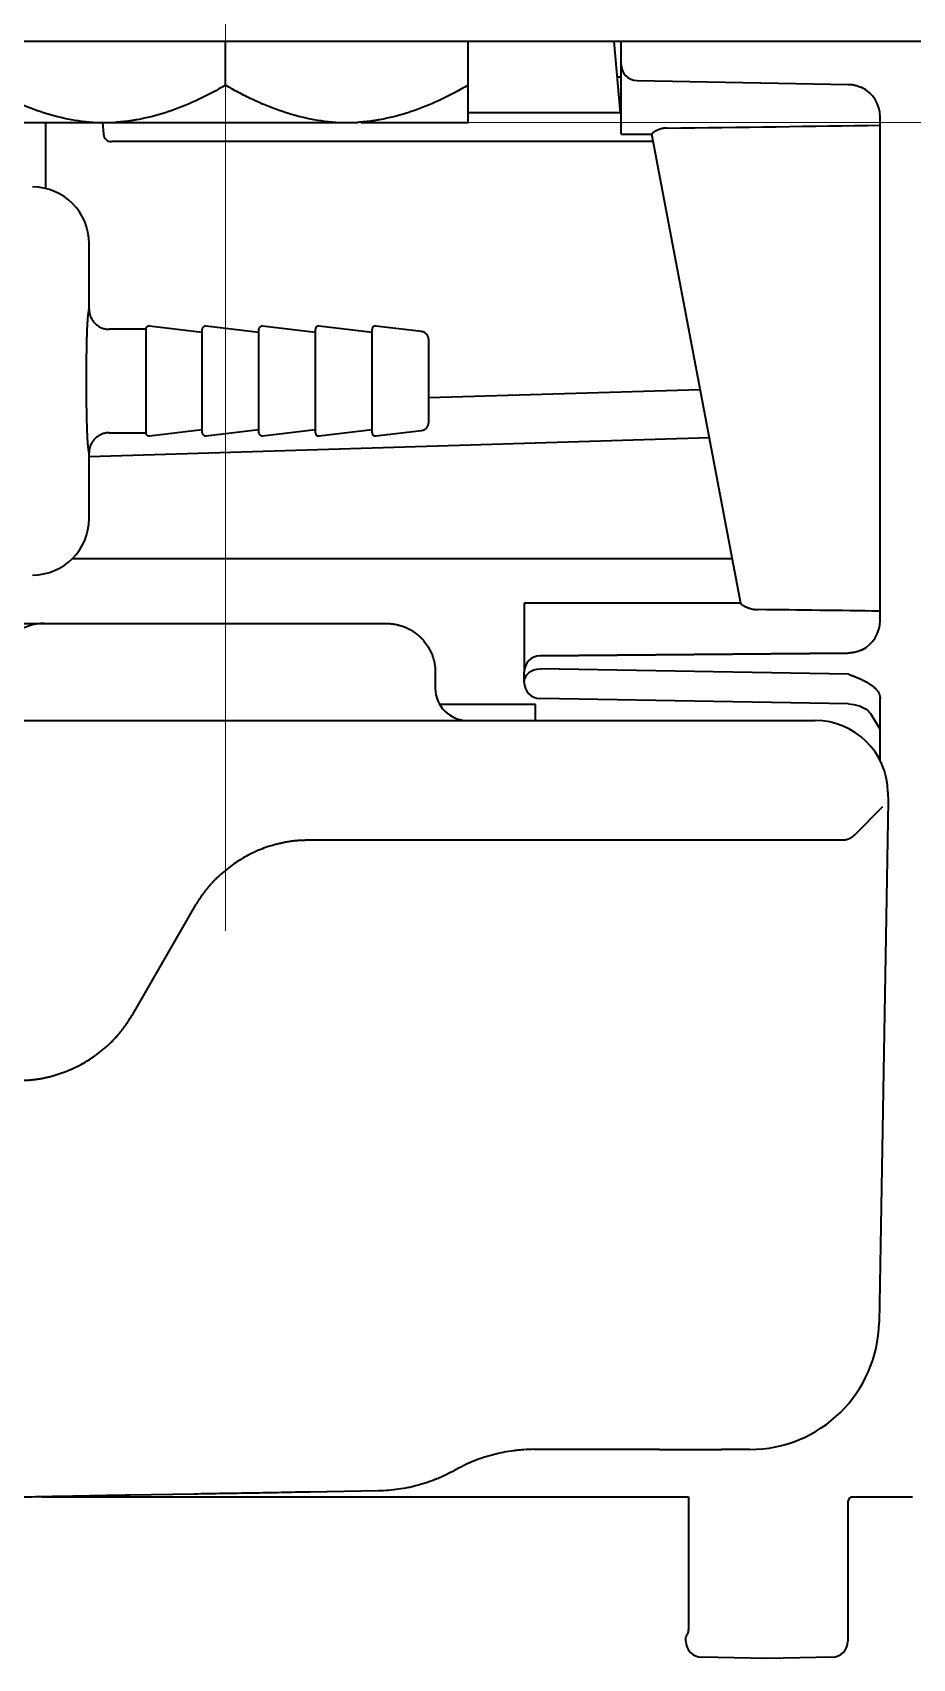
# Model space of a CAD drawing. Extents: x 5987 to 10491, y -672 to 3388.
# Drawn here: x 6734.3 to 6788.7, y 1270.8 to 1371.4 of the extents above; entities that cross this region are included whole.
import ezdxf

# ---------------------------------------------------------------- set-up
doc = ezdxf.new("R2010")
doc.units = 0
doc.header["$LTSCALE"] = 5
doc.layers.get('0').update_dxf_attribs({"linetype": 'CONTINUOUS', "lineweight": 0})
doc.layers.add('1', color=7, linetype='CONTINUOUS', true_color=0xffffff)

msp = doc.modelspace()

# ---------------------------------------------------------------- linework, layer by layer
at = {"color": 3}
for p, q in [((6746.2, 1415.82), (6746.2, 1315.82)), ((6696.2, 1365.82), (6796.2, 1365.82))]:
    msp.add_line(p, q, dxfattribs=at)
at = {"layer": '1', "color": 7, "linetype": 'Continuous', "lineweight": 35}
for p, q in [((6856.57, 1370.83), (6000.57, 1370.83)), ((6746.2, 1368.12), (6746.2, 1370.83)), ((6746.7, 1370.83), (6746.7, 1370.8)), ((6761.2, 1368.12), (6761.2, 1370.83)), ((6770.62, 1366.41), (6770.23, 1370.83)), ((6770.67, 1370.58), (6770.67, 1370.83)), ((6770.67, 1369.4), (6770.67, 1370.58)), ((6770.42, 1368.63), (6770.67, 1368.63)), ((6770.67, 1365.08), (6770.67, 1369.36)), ((6771.66, 1368.4), (6784.71, 1368.17)), ((6735.07, 1365.82), (6735.07, 1361.73)), ((6738.02, 1365.82), (6739.38, 1365.82)), ((6738.6, 1365.82), (6738.66, 1365.08)), ((6753.02, 1365.82), (6754.38, 1365.82)), ((6770.62, 1366.41), (6761.2, 1366.41)), ((6786.67, 1335), (6786.67, 1366.17)), ((6746.57, 1364.63), (6739.16, 1364.63)), ((6772.66, 1364.63), (6746.57, 1364.63)), ((6770.67, 1365.08), (6772.57, 1365.08)), ((6778.06, 1336.06), (6772.57, 1365.09)), ((6737.77, 1354.28), (6737.77, 1358.33)), ((6741.27, 1353.03), (6739.02, 1353.03)), ((6741.27, 1353.03), (6741.27, 1346.63)), ((6744.77, 1352.83), (6741.5, 1353.22)), ((6744.77, 1346.63), (6744.77, 1353.03)), ((6748.27, 1352.83), (6745, 1353.22)), ((6748.27, 1346.63), (6748.27, 1353.03)), ((6751.77, 1352.83), (6748.5, 1353.22)), ((6751.77, 1346.63), (6751.77, 1353.03)), ((6755.27, 1352.83), (6752, 1353.22)), ((6755.27, 1346.63), (6755.27, 1353.03)), ((6758.33, 1352.88), (6755.5, 1353.22)), ((6758.77, 1349.83), (6758.77, 1352.38)), ((6758.77, 1347.27), (6758.77, 1349.83)), ((6758.77, 1348.8), (6775.55, 1349.31)), ((6739.02, 1346.63), (6741.27, 1346.63)), ((6741.5, 1346.43), (6744.77, 1346.83)), ((6745, 1346.43), (6748.27, 1346.83)), ((6748.5, 1346.43), (6751.77, 1346.83)), ((6752, 1346.43), (6755.27, 1346.83)), ((6755.5, 1346.43), (6758.33, 1346.77)), ((6737.77, 1345.15), (6776.12, 1346.33)), ((6737.77, 1341.32), (6737.77, 1345.38)), ((6777.54, 1338.83), (6736.72, 1338.83)), ((6764.67, 1336.08), (6764.67, 1331.83)), ((6778.06, 1336.08), (6764.67, 1336.08)), ((6732.97, 1334.83), (6735.01, 1334.83)), ((6735.01, 1334.83), (6749.86, 1334.83)), ((6749.86, 1334.83), (6756.18, 1334.83)), ((6765.66, 1332.83), (6784.68, 1333)), ((6765.66, 1332.83), (6784.68, 1333)), ((6784.69, 1333), (6765.66, 1332.83)), ((6759.17, 1331.83), (6759.17, 1330.83)), ((6764.67, 1331.19), (6764.67, 1331.83)), ((6784.71, 1331.7), (6765.66, 1332.03)), ((6765.36, 1329.83), (6759.44, 1329.83)), ((6765.36, 1328.86), (6765.36, 1329.83)), ((6784.71, 1329.86), (6765.66, 1330.19)), ((6784.71, 1329.86), (6765.66, 1330.19)), ((6786.67, 1326.37), (6786.67, 1330.19)), ((6740.54, 1328.83), (6744.5, 1328.83)), ((6751.29, 1328.83), (6771.46, 1328.83)), ((6771.46, 1328.83), (6776.77, 1328.83)), ((6776.77, 1328.83), (6780.02, 1328.83)), ((6780.02, 1328.83), (6780.72, 1328.83)), ((6780.72, 1328.83), (6780.73, 1328.83)), ((6780.73, 1328.83), (6782.47, 1328.83)), ((6782.47, 1328.83), (6782.66, 1328.83)), ((6786.08, 1329.26), (6786.67, 1328.28)), ((6787.16, 1324.4), (6787.17, 1323.83)), ((6786.83, 1323.49), (6785.11, 1321.77)), ((6787.17, 1323.83), (6786.61, 1291.61)), ((6771.5, 1321.43), (6751.29, 1321.43)), ((6781.16, 1321.43), (6771.5, 1321.43)), ((6784.42, 1321.43), (6781.16, 1321.43)), ((6744.36, 1317.43), (6740.41, 1310.58)), ((6764.03, 1283.68), (6764.09, 1283.68)), ((6771.1, 1283.75), (6765.29, 1283.75)), ((6773.03, 1283.75), (6771.1, 1283.75)), ((6773.03, 1283.75), (6776.19, 1283.75)), ((6776.19, 1283.75), (6776.19, 1283.75)), ((6776.19, 1283.75), (6776.87, 1283.75)), ((6778.55, 1283.75), (6776.87, 1283.75)), ((6778.61, 1283.75), (6778.55, 1283.75)), ((6755.66, 1281.19), (6751.43, 1281.12)), ((6734.88, 1280.83), (6764.67, 1280.83)), ((6744.26, 1280.99), (6740.31, 1280.92)), ((6764.67, 1280.83), (6764.67, 1280.82)), ((6767.15, 1280.83), (6774.82, 1280.83)), ((6774.82, 1280.83), (6774.82, 1272.67)), ((6784.67, 1280.42), (6784.67, 1271.9)), ((6784.88, 1280.83), (6788.67, 1280.83)), ((6774.67, 1271.9), (6774.67, 1272.16)), ((6776.64, 1270.88), (6775.66, 1270.9)), ((6779.67, 1270.83), (6776.64, 1270.88)), ((6782.71, 1270.88), (6779.67, 1270.83)), ((6783.69, 1270.9), (6782.71, 1270.88))]:
    msp.add_line(p, q, dxfattribs=at)
for centre, radius, start, end in [((6771.67, 1369.4), 1, 180, 269), ((6784.67, 1366.17), 2, 0, 63.9381), ((6739.16, 1365.13), 0.5, 185, 270), ((6741.47, 1353.03), 0.2, 83.0635, 180), ((6744.97, 1353.03), 0.2, 83.0635, 180), ((6748.47, 1353.03), 0.2, 83.0635, 180), ((6751.97, 1353.03), 0.2, 83.0635, 180), ((6755.47, 1353.03), 0.2, 83.0635, 180), ((6758.27, 1352.38), 0.5, 0, 83.0635), ((6741.47, 1346.63), 0.2, 180, 276.9365), ((6744.97, 1346.63), 0.2, 180, 276.9365), ((6748.47, 1346.63), 0.2, 180, 276.9365), ((6751.97, 1346.63), 0.2, 180, 276.9365), ((6755.47, 1346.63), 0.2, 180, 276.9365), ((6758.27, 1347.27), 0.5, 276.9365, 0), ((6735.01, 1331.73), 3.1, 90, 126.8238), ((6784.67, 1335), 2, 296.5592, 0), ((6765.67, 1331.83), 1, 90.5, 180), ((6765.67, 1331.83), 1, 90.5, 180), ((6765.67, 1331.83), 1, 90.5, 180), ((6761.17, 1330.83), 2, 180, 270), ((6765.67, 1331.19), 1, 180, 269), ((6782.66, 1324.33), 4.5, 1, 90), ((6778.61, 1291.75), 8, 270, 359), ((6785.17, 1280.42), 0.5, 126.0848, 180), ((6774.93, 1272.16), 0.253, 138.182, 180), ((6775.67, 1271.9), 1, 180, 269), ((6783.67, 1271.9), 1, 271, 0)]:
    msp.add_arc(centre, radius, start, end, dxfattribs=at)
for centre, major_axis, ratio, start_param, end_param in [((6746.2, 1365.82), (15.02, 0), 0.000008, 3.193854, 4.136528), ((6746.2, 1365.82), (15.02, 0), 0.000008, 4.241052, 5.183726), ((6746.2, 1365.82), (15.02, 0), 0.000008, 5.305406, 6.283185), ((6699.26, 1367.33), (-131.19, 0.01), 0.017151, 2.172269, 2.300015), ((6734.27, 1358.32), (2.48, 2.48), 0.998783, 5.498396, 7.067974), ((6734.27, 1341.33), (2.48, -2.48), 0.998783, 5.498396, 7.067974), ((6705.6, 1333.83), (-131.19, 0.01), 0.017151, 4.046225, 4.117408), ((6779.44, 1333.96), (0.009, -1), 0.017176, 0, 0.186349)]:
    msp.add_ellipse(centre, major_axis=major_axis, ratio=ratio, start_param=start_param, end_param=end_param, dxfattribs=at)
at = {"layer": '1', "color": 7, "linetype": 'Continuous', "lineweight": 35, "extrusion": (0, 0, -1)}
msp.add_ellipse((6765.67, 1331.19), major_axis=(1, 0), ratio=0.838444, start_param=3.141593, end_param=4.694936, dxfattribs=at)
at = {"layer": '1', "color": 7, "linetype": 'Continuous', "lineweight": 35}
for points, degree, knots in [([(6770.67, 1369.36), (6770.67, 1369.37), (6770.67, 1369.38), (6770.67, 1369.39), (6770.67, 1369.4), (6770.67, 1369.4)], 3, [0, 0, 0, 0, 0.351106, 0.702212, 1, 1, 1, 1]), ([(6770.67, 1369.36), (6770.67, 1369.34), (6770.67, 1369.31), (6770.68, 1369.24), (6770.69, 1369.21), (6770.7, 1369.16), (6770.7, 1369.14), (6770.72, 1369.1), (6770.72, 1369.08), (6770.74, 1369.02), (6770.76, 1368.98), (6770.78, 1368.94)], 3, [0, 0, 0, 0, 0.25, 0.25, 0.5, 0.5, 0.625, 0.625, 0.75, 0.75, 1, 1, 1, 1]), ([(6738.02, 1365.82), (6737.42, 1365.86), (6736.83, 1365.94), (6735.66, 1366.19), (6735.09, 1366.36), (6734.24, 1366.66), (6733.95, 1366.77), (6733.53, 1366.94), (6733.39, 1367), (6733.18, 1367.1), (6733.11, 1367.13), (6732.97, 1367.19), (6732.63, 1367.35), (6732.01, 1367.67), (6731.47, 1367.96), (6731.2, 1368.12)], 3, [0, 0, 0, 0, 0.25, 0.25, 0.5, 0.5, 0.625, 0.625, 0.6875, 0.6875, 0.71875, 0.71875, 0.75, 0.875, 1, 1, 1, 1]), ([(6746.2, 1368.12), (6745.67, 1367.81), (6744.58, 1367.23), (6743.47, 1366.76), (6742.34, 1366.36), (6741.76, 1366.19), (6741.02, 1366.04), (6740.88, 1366.01), (6740.65, 1365.97), (6740.58, 1365.95), (6740.43, 1365.93), (6740.06, 1365.88), (6739.68, 1365.84), (6739.38, 1365.82)], 3, [0, 0, 0, 0, 0.25, 0.5, 0.5, 0.75, 0.75, 0.8125, 0.8125, 0.84375, 0.84375, 0.875, 1, 1, 1, 1]), ([(6753.02, 1365.82), (6752.42, 1365.86), (6751.83, 1365.94), (6750.66, 1366.19), (6750.09, 1366.36), (6749.24, 1366.66), (6748.95, 1366.77), (6748.53, 1366.94), (6748.39, 1367), (6748.18, 1367.1), (6748.11, 1367.13), (6747.97, 1367.19), (6747.63, 1367.35), (6747.01, 1367.67), (6746.47, 1367.96), (6746.2, 1368.12)], 3, [0, 0, 0, 0, 0.25, 0.25, 0.5, 0.5, 0.625, 0.625, 0.6875, 0.6875, 0.71875, 0.71875, 0.75, 0.875, 1, 1, 1, 1]), ([(6761.2, 1368.12), (6760.67, 1367.81), (6759.58, 1367.23), (6758.47, 1366.76), (6757.34, 1366.36), (6756.76, 1366.19), (6756.02, 1366.04), (6755.88, 1366.01), (6755.65, 1365.97), (6755.58, 1365.95), (6755.43, 1365.93), (6755.06, 1365.88), (6754.68, 1365.84), (6754.38, 1365.82)], 3, [0, 0, 0, 0, 0.25, 0.5, 0.5, 0.75, 0.75, 0.8125, 0.8125, 0.84375, 0.84375, 0.875, 1, 1, 1, 1]), ([(6761.2, 1365.82), (6761.2, 1365.86), (6761.2, 1365.94), (6761.2, 1366.19), (6761.2, 1366.36), (6761.2, 1366.66), (6761.2, 1366.77), (6761.2, 1366.94), (6761.2, 1367), (6761.2, 1367.1), (6761.2, 1367.13), (6761.2, 1367.19), (6761.2, 1367.35), (6761.2, 1367.67), (6761.2, 1367.96), (6761.2, 1368.12)], 3, [0, 0, 0, 0, 0.25, 0.25, 0.5, 0.5, 0.625, 0.625, 0.6875, 0.6875, 0.71875, 0.71875, 0.75, 0.875, 1, 1, 1, 1]), ([(6784.71, 1368.17), (6784.79, 1368.17), (6784.87, 1368.16), (6784.98, 1368.15), (6785.02, 1368.14), (6785.08, 1368.13), (6785.09, 1368.13), (6785.13, 1368.12), (6785.15, 1368.11), (6785.24, 1368.09), (6785.3, 1368.07), (6785.43, 1368.02), (6785.49, 1368), (6785.55, 1367.97)], 3, [0, 0, 0, 0, 0.25, 0.25, 0.375, 0.375, 0.4375, 0.4375, 0.5, 0.5, 0.75, 0.75, 1, 1, 1, 1]), ([(6773.5, 1365.47), (6773.43, 1365.47), (6773.37, 1365.46), (6773.27, 1365.45), (6773.24, 1365.44), (6773.18, 1365.43), (6773.12, 1365.41), (6773.06, 1365.4), (6773.02, 1365.38), (6773.01, 1365.38), (6772.98, 1365.37), (6772.97, 1365.36), (6772.91, 1365.34), (6772.86, 1365.32), (6772.8, 1365.28), (6772.78, 1365.27), (6772.74, 1365.25), (6772.72, 1365.24), (6772.68, 1365.21), (6772.65, 1365.19), (6772.62, 1365.16), (6772.61, 1365.15), (6772.59, 1365.14), (6772.59, 1365.13), (6772.57, 1365.11), (6772.57, 1365.1), (6772.57, 1365.09)], 3, [0, 0, 0, 0, 0.125, 0.125, 0.1875, 0.1875, 0.25, 0.3125, 0.3125, 0.34375, 0.34375, 0.375, 0.375, 0.5, 0.5, 0.5625, 0.5625, 0.625, 0.625, 0.75, 0.75, 0.8125, 0.8125, 0.875, 0.875, 1, 1, 1, 1]), ([(6737.71, 1345.85), (6737.7, 1345.89), (6737.7, 1345.93), (6737.69, 1346.02), (6737.69, 1346.06), (6737.68, 1346.21), (6737.67, 1346.33), (6737.67, 1346.48), (6737.67, 1346.49), (6737.67, 1346.53), (6737.67, 1346.54), (6737.66, 1346.59), (6737.66, 1346.63), (6737.66, 1346.74), (6737.66, 1346.81), (6737.65, 1347.04), (6737.64, 1347.21), (6737.64, 1347.43), (6737.64, 1347.47), (6737.63, 1347.56), (6737.63, 1347.61), (6737.63, 1347.75), (6737.63, 1347.85), (6737.62, 1348.14), (6737.62, 1348.34), (6737.62, 1348.65), (6737.62, 1348.75), (6737.62, 1348.91), (6737.62, 1348.96), (6737.61, 1349.07), (6737.61, 1349.12), (6737.61, 1349.29), (6737.61, 1349.39), (6737.61, 1349.56), (6737.61, 1349.61), (6737.61, 1349.72), (6737.61, 1349.77), (6737.61, 1350.05), (6737.61, 1350.26), (6737.62, 1350.69), (6737.62, 1350.9), (6737.62, 1351.16), (6737.62, 1351.21), (6737.62, 1351.32), (6737.62, 1351.37), (6737.62, 1351.52), (6737.63, 1351.62), (6737.63, 1351.9), (6737.63, 1352.09), (6737.64, 1352.31), (6737.64, 1352.35), (6737.64, 1352.42), (6737.64, 1352.44), (6737.64, 1352.48), (6737.64, 1352.5), (6737.65, 1352.61), (6737.65, 1352.69), (6737.66, 1352.92), (6737.66, 1353.06), (6737.67, 1353.26), (6737.67, 1353.32), (6737.68, 1353.39), (6737.68, 1353.41), (6737.68, 1353.43), (6737.68, 1353.48), (6737.69, 1353.51), (6737.69, 1353.64), (6737.7, 1353.73), (6737.71, 1353.8)], 3, [0, 0, 0, 0, 0.03125, 0.03125, 0.0625, 0.0625, 0.125, 0.125, 0.132812, 0.132812, 0.140625, 0.140625, 0.15625, 0.15625, 0.1875, 0.1875, 0.25, 0.25, 0.265625, 0.265625, 0.28125, 0.28125, 0.3125, 0.3125, 0.375, 0.375, 0.40625, 0.40625, 0.421875, 0.421875, 0.4375, 0.4375, 0.46875, 0.46875, 0.484375, 0.484375, 0.5, 0.5, 0.5625, 0.5625, 0.625, 0.625, 0.640625, 0.640625, 0.65625, 0.65625, 0.6875, 0.6875, 0.75, 0.75, 0.765625, 0.765625, 0.773437, 0.773437, 0.78125, 0.78125, 0.8125, 0.8125, 0.875, 0.875, 0.90625, 0.90625, 0.914062, 0.914062, 0.921875, 0.9375, 0.9375, 1, 1, 1, 1]), ([(6737.71, 1353.8), (6737.71, 1353.82), (6737.71, 1353.85), (6737.72, 1353.9), (6737.72, 1353.92), (6737.72, 1353.96), (6737.73, 1353.98), (6737.73, 1354.03), (6737.74, 1354.08), (6737.75, 1354.14), (6737.75, 1354.16), (6737.75, 1354.2), (6737.75, 1354.22), (6737.75, 1354.24)], 3, [0, 0, 0, 0, 0.25, 0.25, 0.375, 0.375, 0.5, 0.5, 0.75, 0.75, 0.875, 0.875, 1, 1, 1, 1]), ([(6737.77, 1354.28), (6737.77, 1354.19), (6737.78, 1354.11), (6737.8, 1353.99), (6737.81, 1353.95), (6737.83, 1353.89), (6737.84, 1353.87), (6737.85, 1353.84), (6737.86, 1353.82), (6737.9, 1353.72), (6737.94, 1353.65), (6737.99, 1353.57), (6738.01, 1353.55), (6738.03, 1353.52), (6738.04, 1353.5), (6738.08, 1353.45), (6738.11, 1353.42), (6738.2, 1353.33), (6738.26, 1353.28), (6738.35, 1353.23), (6738.36, 1353.21), (6738.4, 1353.19), (6738.45, 1353.16), (6738.54, 1353.12), (6738.62, 1353.09), (6738.68, 1353.07), (6738.7, 1353.07), (6738.74, 1353.06), (6738.76, 1353.05), (6738.82, 1353.04), (6738.86, 1353.04), (6738.92, 1353.03), (6738.95, 1353.03), (6738.98, 1353.03), (6739, 1353.03), (6739.01, 1353.03), (6739.02, 1353.03)], 3, [0, 0, 0, 0, 0.125, 0.125, 0.1875, 0.1875, 0.21875, 0.21875, 0.25, 0.25, 0.375, 0.375, 0.40625, 0.40625, 0.4375, 0.4375, 0.5, 0.5, 0.625, 0.625, 0.65625, 0.65625, 0.6875, 0.75, 0.8125, 0.8125, 0.84375, 0.84375, 0.875, 0.875, 0.9375, 0.9375, 0.96875, 0.984375, 0.984375, 1, 1, 1, 1]), ([(6739.02, 1346.63), (6739.01, 1346.63), (6739, 1346.63), (6738.98, 1346.63), (6738.95, 1346.62), (6738.92, 1346.62), (6738.86, 1346.62), (6738.82, 1346.61), (6738.76, 1346.6), (6738.74, 1346.59), (6738.7, 1346.58), (6738.68, 1346.58), (6738.62, 1346.56), (6738.54, 1346.53), (6738.45, 1346.49), (6738.4, 1346.46), (6738.36, 1346.44), (6738.35, 1346.43), (6738.26, 1346.37), (6738.2, 1346.32), (6738.11, 1346.23), (6738.08, 1346.2), (6738.04, 1346.15), (6738.03, 1346.14), (6738.01, 1346.1), (6737.99, 1346.09), (6737.94, 1346), (6737.9, 1345.93), (6737.86, 1345.84), (6737.85, 1345.82), (6737.84, 1345.78), (6737.83, 1345.76), (6737.81, 1345.7), (6737.8, 1345.66), (6737.78, 1345.54), (6737.77, 1345.46), (6737.77, 1345.38)], 3, [0, 0, 0, 0, 0.015625, 0.015625, 0.03125, 0.0625, 0.0625, 0.125, 0.125, 0.15625, 0.15625, 0.1875, 0.1875, 0.25, 0.3125, 0.34375, 0.34375, 0.375, 0.375, 0.5, 0.5, 0.5625, 0.5625, 0.59375, 0.59375, 0.625, 0.625, 0.75, 0.75, 0.78125, 0.78125, 0.8125, 0.8125, 0.875, 0.875, 1, 1, 1, 1]), ([(6737.75, 1345.41), (6737.75, 1345.41), (6737.75, 1345.41), (6737.75, 1345.41), (6737.75, 1345.42), (6737.75, 1345.42), (6737.75, 1345.43), (6737.75, 1345.45), (6737.75, 1345.46), (6737.75, 1345.49), (6737.75, 1345.51), (6737.74, 1345.56), (6737.74, 1345.58), (6737.73, 1345.62), (6737.73, 1345.64), (6737.73, 1345.68), (6737.72, 1345.7), (6737.72, 1345.73), (6737.72, 1345.75), (6737.71, 1345.8), (6737.71, 1345.83), (6737.71, 1345.85)], 3, [0, 0, 0, 0, 0.001953, 0.003906, 0.007812, 0.015625, 0.03125, 0.0625, 0.125, 0.125, 0.25, 0.25, 0.375, 0.375, 0.5, 0.5, 0.625, 0.625, 0.75, 0.75, 1, 1, 1, 1]), ([(6778.06, 1336.06), (6778.06, 1336.05), (6778.07, 1336.04), (6778.1, 1336.02), (6778.11, 1336.01), (6778.12, 1336), (6778.13, 1336), (6778.14, 1335.99), (6778.15, 1335.98), (6778.19, 1335.96), (6778.22, 1335.94), (6778.27, 1335.91), (6778.28, 1335.91), (6778.3, 1335.9), (6778.34, 1335.88), (6778.4, 1335.85), (6778.45, 1335.83), (6778.5, 1335.81), (6778.53, 1335.8), (6778.61, 1335.77), (6778.67, 1335.76), (6778.76, 1335.73), (6778.79, 1335.72), (6778.86, 1335.71), (6778.89, 1335.71), (6778.99, 1335.69), (6779.06, 1335.69), (6779.13, 1335.69)], 3, [0, 0, 0, 0, 0.125, 0.125, 0.1875, 0.1875, 0.21875, 0.21875, 0.25, 0.25, 0.375, 0.375, 0.40625, 0.40625, 0.4375, 0.5, 0.5625, 0.5625, 0.625, 0.625, 0.75, 0.75, 0.8125, 0.8125, 0.875, 0.875, 1, 1, 1, 1]), ([(6756.31, 1334.82), (6756.32, 1334.82), (6756.34, 1334.82), (6756.36, 1334.82), (6756.39, 1334.82), (6756.42, 1334.82), (6756.45, 1334.81), (6756.47, 1334.81), (6756.5, 1334.81), (6756.53, 1334.8), (6756.56, 1334.8), (6756.59, 1334.8), (6756.62, 1334.79), (6756.65, 1334.79), (6756.68, 1334.78), (6756.71, 1334.78), (6756.74, 1334.77), (6756.77, 1334.77), (6756.8, 1334.76), (6756.83, 1334.75), (6756.86, 1334.75), (6756.89, 1334.74), (6756.92, 1334.73), (6756.95, 1334.72), (6756.99, 1334.71), (6757.02, 1334.7), (6757.05, 1334.69), (6757.09, 1334.68), (6757.12, 1334.67), (6757.15, 1334.66), (6757.19, 1334.65), (6757.22, 1334.64), (6757.25, 1334.63), (6757.29, 1334.61), (6757.32, 1334.6), (6757.36, 1334.58), (6757.39, 1334.57), (6757.42, 1334.55), (6757.46, 1334.54), (6757.49, 1334.52), (6757.53, 1334.5), (6757.56, 1334.48), (6757.6, 1334.47), (6757.63, 1334.45), (6757.67, 1334.43), (6757.7, 1334.41), (6757.74, 1334.39), (6757.77, 1334.36), (6757.81, 1334.34), (6757.84, 1334.32), (6757.88, 1334.29), (6757.91, 1334.27), (6757.95, 1334.24), (6757.98, 1334.22), (6758.02, 1334.19), (6758.05, 1334.16), (6758.09, 1334.14), (6758.12, 1334.11), (6758.15, 1334.08), (6758.19, 1334.05), (6758.22, 1334.02), (6758.25, 1333.99), (6758.29, 1333.95), (6758.32, 1333.92), (6758.35, 1333.89), (6758.39, 1333.85), (6758.42, 1333.82), (6758.53, 1333.69), (6758.69, 1333.48), (6758.86, 1333.18), (6758.97, 1332.92), (6759.04, 1332.72), (6759.08, 1332.57), (6759.1, 1332.47), (6759.12, 1332.41), (6759.12, 1332.37), (6759.13, 1332.32), (6759.14, 1332.28), (6759.15, 1332.23), (6759.15, 1332.19), (6759.16, 1332.14), (6759.16, 1332.09), (6759.17, 1332.04), (6759.17, 1331.99), (6759.17, 1331.93), (6759.17, 1331.88), (6759.17, 1331.84), (6759.17, 1331.83)], 3, [0, 0, 0, 0, 0.005711, 0.011495, 0.017353, 0.023285, 0.02929, 0.035368, 0.04152, 0.047746, 0.054045, 0.060418, 0.066864, 0.073383, 0.079977, 0.086643, 0.093383, 0.100197, 0.107084, 0.114045, 0.12108, 0.128187, 0.135369, 0.142624, 0.149952, 0.157354, 0.16483, 0.172379, 0.180001, 0.187698, 0.195467, 0.20331, 0.211227, 0.219217, 0.227281, 0.235419, 0.243629, 0.251914, 0.260272, 0.268703, 0.277208, 0.285787, 0.294439, 0.303165, 0.311964, 0.320836, 0.329783, 0.338803, 0.347896, 0.357063, 0.366303, 0.375617, 0.385005, 0.394466, 0.404, 0.413608, 0.42329, 0.433045, 0.442874, 0.452776, 0.462752, 0.472802, 0.482925, 0.493121, 0.503391, 0.513735, 0.524152, 0.534643, 0.623108, 0.698011, 0.759344, 0.807101, 0.841277, 0.861867, 0.871179, 0.880709, 0.890458, 0.900427, 0.910614, 0.921021, 0.931646, 0.942491, 0.953555, 0.964837, 0.976339, 0.98806, 1, 1, 1, 1]), ([(6785.66, 1333.26), (6785.65, 1333.25), (6785.63, 1333.24), (6785.6, 1333.23), (6785.57, 1333.21), (6785.54, 1333.2), (6785.51, 1333.18), (6785.48, 1333.17), (6785.45, 1333.15), (6785.42, 1333.14), (6785.39, 1333.13), (6785.36, 1333.12), (6785.33, 1333.11), (6785.3, 1333.1), (6785.27, 1333.09), (6785.24, 1333.08), (6785.21, 1333.07), (6785.19, 1333.07), (6785.16, 1333.06), (6785.13, 1333.05), (6785.1, 1333.05), (6785.08, 1333.04), (6785.05, 1333.04), (6785.03, 1333.03), (6785, 1333.03), (6784.98, 1333.02), (6784.96, 1333.02), (6784.93, 1333.02), (6784.91, 1333.01), (6784.89, 1333.01), (6784.87, 1333.01), (6784.85, 1333.01), (6784.83, 1333.01), (6784.82, 1333.01), (6784.8, 1333), (6784.78, 1333), (6784.77, 1333), (6784.76, 1333), (6784.74, 1333), (6784.73, 1333), (6784.72, 1333), (6784.71, 1333), (6784.7, 1333), (6784.69, 1333), (6784.69, 1333), (6784.68, 1333), (6784.68, 1333)], 3, [0, 0, 0, 0, 0.038618, 0.083018, 0.126183, 0.168122, 0.208848, 0.248373, 0.286702, 0.323833, 0.359773, 0.394529, 0.428114, 0.460546, 0.491843, 0.522028, 0.551124, 0.579149, 0.606117, 0.632042, 0.656942, 0.680838, 0.703751, 0.725702, 0.746714, 0.76681, 0.786012, 0.804342, 0.821819, 0.838461, 0.854285, 0.869303, 0.883528, 0.896971, 0.909641, 0.921548, 0.932698, 0.943098, 0.952754, 0.961671, 0.969855, 0.97731, 0.984042, 0.990058, 0.995369, 1, 1, 1, 1]), ([(6784.71, 1331.7), (6784.97, 1331.6), (6785.33, 1331.46), (6785.83, 1331.23), (6786.36, 1330.87), (6786.67, 1330.43), (6786.67, 1330.19)], 2, [0, 0, 0, 0.125, 0.25, 0.5, 0.75, 1, 1, 1]), ([(6784.71, 1329.86), (6784.95, 1329.85), (6785.4, 1329.76), (6785.9, 1329.51), (6786.06, 1329.28), (6786.08, 1329.26)], 3, [0, 0, 0, 0, 0.45124, 0.933257, 1, 1, 1, 1]), ([(6733.48, 1328.83), (6734.07, 1328.83), (6734.66, 1328.83), (6735.84, 1328.83), (6736.42, 1328.83), (6737.6, 1328.83), (6738.19, 1328.83), (6739.07, 1328.83), (6739.37, 1328.83), (6739.81, 1328.83), (6739.96, 1328.83), (6740.25, 1328.83), (6740.4, 1328.83), (6740.54, 1328.83)], 3, [0, 0, 0, 0, 0.25, 0.25, 0.5, 0.5, 0.75, 0.75, 0.875, 0.875, 0.9375, 0.9375, 1, 1, 1, 1]), ([(6744.5, 1328.83), (6744.64, 1328.83), (6744.78, 1328.83), (6745.07, 1328.83), (6745.21, 1328.83), (6745.63, 1328.83), (6745.91, 1328.83), (6746.76, 1328.83), (6747.33, 1328.83), (6748.46, 1328.83), (6749.03, 1328.83), (6750.16, 1328.83), (6750.73, 1328.83), (6751.29, 1328.83)], 3, [0, 0, 0, 0, 0.0625, 0.0625, 0.125, 0.125, 0.25, 0.25, 0.5, 0.5, 0.75, 0.75, 1, 1, 1, 1]), ([(6751.29, 1321.43), (6751.28, 1321.43), (6751.25, 1321.43), (6751.21, 1321.43), (6751.16, 1321.43), (6751.12, 1321.42), (6751.08, 1321.42), (6751.03, 1321.42), (6750.99, 1321.42), (6750.95, 1321.42), (6750.9, 1321.42), (6750.86, 1321.41), (6750.82, 1321.41), (6750.77, 1321.41), (6750.73, 1321.41), (6750.69, 1321.4), (6750.64, 1321.4), (6750.6, 1321.39), (6750.56, 1321.39), (6750.51, 1321.39), (6750.47, 1321.38), (6750.42, 1321.38), (6750.38, 1321.37), (6750.34, 1321.37), (6750.29, 1321.36), (6750.25, 1321.35), (6750.21, 1321.35), (6750.16, 1321.34), (6750.12, 1321.33), (6750.08, 1321.33), (6750.03, 1321.32), (6749.99, 1321.31), (6749.95, 1321.31), (6749.9, 1321.3), (6749.86, 1321.29), (6749.82, 1321.28), (6749.77, 1321.27), (6749.73, 1321.26), (6749.69, 1321.25), (6749.64, 1321.24), (6749.6, 1321.23), (6749.56, 1321.22), (6749.51, 1321.21), (6749.47, 1321.2), (6749.43, 1321.19), (6749.38, 1321.18), (6749.34, 1321.17), (6749.15, 1321.12), (6748.8, 1321.02), (6748.32, 1320.84), (6747.84, 1320.62), (6747.38, 1320.38), (6746.93, 1320.11), (6746.5, 1319.81), (6746.09, 1319.48), (6745.8, 1319.23), (6745.63, 1319.06), (6745.58, 1319.01), (6745.52, 1318.95), (6745.46, 1318.89), (6745.41, 1318.83), (6745.35, 1318.77), (6745.3, 1318.71), (6745.24, 1318.65), (6745.19, 1318.59), (6745.14, 1318.53), (6745.08, 1318.46), (6745.03, 1318.4), (6744.98, 1318.33), (6744.93, 1318.27), (6744.88, 1318.2), (6744.83, 1318.13), (6744.78, 1318.07), (6744.73, 1318), (6744.68, 1317.93), (6744.63, 1317.86), (6744.59, 1317.79), (6744.54, 1317.72), (6744.5, 1317.65), (6744.45, 1317.57), (6744.41, 1317.5), (6744.38, 1317.45), (6744.36, 1317.43)], 3, [0, 0, 0, 0, 0.005159, 0.010321, 0.015487, 0.020656, 0.025829, 0.031005, 0.036185, 0.041369, 0.046557, 0.051749, 0.056944, 0.062143, 0.067347, 0.072554, 0.077765, 0.08298, 0.088199, 0.093423, 0.09865, 0.103882, 0.109118, 0.114358, 0.119602, 0.124851, 0.130103, 0.135361, 0.140622, 0.145888, 0.151158, 0.156433, 0.161712, 0.166996, 0.172284, 0.177577, 0.182874, 0.188176, 0.193482, 0.198793, 0.204108, 0.209428, 0.214753, 0.220082, 0.225416, 0.230755, 0.236098, 0.241446, 0.302414, 0.36414, 0.426616, 0.489829, 0.551404, 0.613953, 0.677452, 0.741888, 0.751493, 0.761122, 0.770777, 0.780457, 0.790162, 0.799893, 0.809649, 0.81943, 0.829237, 0.839069, 0.848927, 0.85881, 0.86872, 0.878655, 0.888617, 0.898605, 0.90862, 0.918661, 0.92873, 0.938826, 0.94895, 0.959102, 0.969283, 0.979492, 0.989731, 1, 1, 1, 1]), ([(6733.48, 1306.58), (6733.49, 1306.58), (6733.52, 1306.58), (6733.57, 1306.58), (6733.61, 1306.58), (6733.65, 1306.58), (6733.7, 1306.58), (6733.74, 1306.58), (6733.78, 1306.58), (6733.83, 1306.58), (6733.87, 1306.59), (6733.91, 1306.59), (6733.96, 1306.59), (6734, 1306.59), (6734.04, 1306.6), (6734.09, 1306.6), (6734.13, 1306.6), (6734.17, 1306.61), (6734.22, 1306.61), (6734.26, 1306.62), (6734.3, 1306.62), (6734.35, 1306.63), (6734.39, 1306.63), (6734.43, 1306.64), (6734.48, 1306.64), (6734.52, 1306.65), (6734.56, 1306.65), (6734.61, 1306.66), (6734.65, 1306.67), (6734.7, 1306.67), (6734.74, 1306.68), (6734.78, 1306.69), (6734.83, 1306.7), (6734.87, 1306.7), (6734.91, 1306.71), (6734.96, 1306.72), (6735, 1306.73), (6735.04, 1306.74), (6735.09, 1306.75), (6735.13, 1306.76), (6735.17, 1306.77), (6735.22, 1306.78), (6735.26, 1306.79), (6735.3, 1306.8), (6735.35, 1306.81), (6735.39, 1306.82), (6735.43, 1306.83), (6735.63, 1306.88), (6735.97, 1306.99), (6736.45, 1307.17), (6736.93, 1307.38), (6737.39, 1307.62), (6737.84, 1307.89), (6738.27, 1308.19), (6738.69, 1308.52), (6738.97, 1308.78), (6739.14, 1308.94), (6739.2, 1309), (6739.25, 1309.05), (6739.31, 1309.11), (6739.36, 1309.17), (6739.42, 1309.23), (6739.47, 1309.29), (6739.53, 1309.35), (6739.58, 1309.41), (6739.64, 1309.48), (6739.69, 1309.54), (6739.74, 1309.6), (6739.79, 1309.67), (6739.84, 1309.73), (6739.89, 1309.8), (6739.94, 1309.87), (6739.99, 1309.93), (6740.04, 1310), (6740.09, 1310.07), (6740.14, 1310.14), (6740.18, 1310.21), (6740.23, 1310.28), (6740.28, 1310.36), (6740.32, 1310.43), (6740.37, 1310.5), (6740.39, 1310.55), (6740.41, 1310.58)], 3, [0, 0, 0, 0, 0.005159, 0.010321, 0.015487, 0.020656, 0.025829, 0.031005, 0.036185, 0.041369, 0.046557, 0.051749, 0.056944, 0.062143, 0.067347, 0.072554, 0.077765, 0.08298, 0.088199, 0.093423, 0.09865, 0.103882, 0.109118, 0.114358, 0.119602, 0.124851, 0.130103, 0.135361, 0.140622, 0.145888, 0.151158, 0.156433, 0.161712, 0.166996, 0.172284, 0.177577, 0.182874, 0.188176, 0.193482, 0.198793, 0.204108, 0.209428, 0.214753, 0.220082, 0.225416, 0.230755, 0.236098, 0.241446, 0.302414, 0.36414, 0.426616, 0.489829, 0.551404, 0.613953, 0.677452, 0.741888, 0.751493, 0.761122, 0.770777, 0.780457, 0.790162, 0.799893, 0.809649, 0.81943, 0.829237, 0.839069, 0.848927, 0.85881, 0.86872, 0.878655, 0.888617, 0.898605, 0.90862, 0.918661, 0.92873, 0.938826, 0.94895, 0.959102, 0.969283, 0.979492, 0.989731, 1, 1, 1, 1]), ([(6765.29, 1283.76), (6765.08, 1283.76), (6764.87, 1283.75), (6764.55, 1283.73), (6764.44, 1283.72), (6764.23, 1283.7), (6764.12, 1283.69), (6763.59, 1283.62), (6763.17, 1283.54), (6762.66, 1283.4), (6762.55, 1283.37), (6762.4, 1283.33), (6762.35, 1283.31), (6762.25, 1283.28), (6761.99, 1283.2), (6761.54, 1283.03), (6761.15, 1282.86), (6760.86, 1282.72), (6760.77, 1282.67), (6760.58, 1282.58), (6760.48, 1282.52), (6760.39, 1282.47)], 3, [0, 0, 0, 0, 0.125, 0.125, 0.1875, 0.1875, 0.25, 0.25, 0.5, 0.5, 0.5625, 0.5625, 0.59375, 0.59375, 0.625, 0.75, 0.875, 0.875, 0.9375, 0.9375, 1, 1, 1, 1]), ([(6760.39, 1282.47), (6760.21, 1282.37), (6760.03, 1282.28), (6759.75, 1282.14), (6759.65, 1282.1), (6759.47, 1282.01), (6759.37, 1281.97), (6758.89, 1281.78), (6758.5, 1281.64), (6758.01, 1281.51), (6757.91, 1281.48), (6757.71, 1281.44), (6757.61, 1281.41), (6757.3, 1281.35), (6757.1, 1281.32), (6756.49, 1281.23), (6756.08, 1281.2), (6755.66, 1281.19)], 3, [0, 0, 0, 0, 0.125, 0.125, 0.1875, 0.1875, 0.25, 0.25, 0.5, 0.5, 0.5625, 0.5625, 0.625, 0.625, 0.75, 0.75, 1, 1, 1, 1]), ([(6751.43, 1281.12), (6750.83, 1281.11), (6750.24, 1281.1), (6749.04, 1281.07), (6748.44, 1281.06), (6747.25, 1281.04), (6746.65, 1281.03), (6745.75, 1281.02), (6745.46, 1281.01), (6744.86, 1281), (6744.56, 1281), (6744.26, 1280.99)], 3, [0, 0, 0, 0, 0.25, 0.25, 0.5, 0.5, 0.75, 0.75, 0.875, 0.875, 1, 1, 1, 1]), ([(6740.31, 1280.92), (6740.17, 1280.92), (6740.03, 1280.92), (6739.75, 1280.91), (6739.61, 1280.91), (6739.19, 1280.9), (6738.91, 1280.9), (6738.08, 1280.88), (6737.52, 1280.87), (6736.41, 1280.85), (6735.85, 1280.84), (6734.73, 1280.82), (6734.18, 1280.81), (6733.62, 1280.8)], 3, [0, 0, 0, 0, 0.0625, 0.0625, 0.125, 0.125, 0.25, 0.25, 0.5, 0.5, 0.75, 0.75, 1, 1, 1, 1]), ([(6764.67, 1280.83), (6764.67, 1280.83), (6764.67, 1280.83), (6764.67, 1280.83), (6764.67, 1280.83), (6764.67, 1280.83), (6764.68, 1280.83), (6764.68, 1280.83), (6764.68, 1280.83), (6764.68, 1280.83), (6764.68, 1280.83), (6764.68, 1280.83), (6764.69, 1280.83), (6764.69, 1280.83), (6764.69, 1280.83), (6764.7, 1280.83), (6764.7, 1280.83), (6764.7, 1280.83), (6764.71, 1280.83), (6764.71, 1280.83), (6764.71, 1280.83), (6764.72, 1280.83), (6764.72, 1280.83), (6764.73, 1280.83), (6764.73, 1280.83), (6764.74, 1280.83), (6764.75, 1280.83), (6764.75, 1280.83), (6764.76, 1280.83), (6764.76, 1280.83), (6764.77, 1280.83), (6764.78, 1280.83), (6764.78, 1280.83), (6764.79, 1280.83), (6764.8, 1280.83), (6764.81, 1280.83), (6764.81, 1280.83), (6764.82, 1280.83), (6764.83, 1280.83), (6764.84, 1280.83), (6764.85, 1280.83), (6764.86, 1280.83), (6764.87, 1280.83), (6764.88, 1280.83), (6764.89, 1280.83), (6764.9, 1280.83), (6764.91, 1280.83), (6764.92, 1280.83), (6764.93, 1280.83), (6764.94, 1280.83), (6764.95, 1280.83), (6764.96, 1280.83), (6764.97, 1280.83), (6764.98, 1280.83), (6765, 1280.83), (6765.01, 1280.83), (6765.02, 1280.83), (6765.03, 1280.83), (6765.05, 1280.83), (6765.06, 1280.83), (6765.07, 1280.83), (6765.09, 1280.83), (6765.1, 1280.83), (6765.12, 1280.83), (6765.13, 1280.83), (6765.15, 1280.83), (6765.16, 1280.83), (6765.18, 1280.83), (6765.19, 1280.83), (6765.21, 1280.83), (6765.22, 1280.83), (6765.24, 1280.83), (6765.25, 1280.83), (6765.27, 1280.83), (6765.29, 1280.83), (6765.3, 1280.83), (6765.34, 1280.83), (6765.4, 1280.83), (6765.48, 1280.83), (6765.57, 1280.83), (6765.67, 1280.83), (6765.77, 1280.83), (6765.88, 1280.83), (6766, 1280.83), (6766.11, 1280.83), (6766.21, 1280.83), (6766.31, 1280.83), (6766.41, 1280.83), (6766.51, 1280.83), (6766.58, 1280.83), (6766.62, 1280.83), (6766.63, 1280.83), (6766.65, 1280.83), (6766.67, 1280.83), (6766.69, 1280.83), (6766.71, 1280.83), (6766.74, 1280.83), (6766.77, 1280.83), (6766.8, 1280.83), (6766.83, 1280.83), (6766.87, 1280.83), (6766.91, 1280.83), (6766.95, 1280.83), (6767, 1280.83), (6767.05, 1280.83), (6767.1, 1280.83), (6767.13, 1280.83), (6767.15, 1280.83)], 3, [0, 0, 0, 0, 0.004806, 0.011048, 0.017292, 0.023539, 0.029788, 0.03604, 0.042294, 0.048552, 0.054813, 0.061077, 0.067344, 0.073615, 0.079889, 0.086167, 0.092448, 0.098733, 0.105023, 0.111316, 0.117613, 0.123914, 0.13022, 0.13653, 0.142844, 0.149163, 0.155487, 0.161815, 0.168148, 0.174485, 0.180828, 0.187176, 0.193528, 0.199886, 0.206249, 0.212617, 0.218991, 0.22537, 0.231755, 0.238145, 0.244541, 0.250943, 0.257351, 0.263764, 0.270183, 0.276609, 0.283041, 0.289479, 0.295923, 0.302373, 0.30883, 0.315294, 0.321764, 0.328241, 0.334725, 0.341216, 0.347713, 0.354218, 0.36073, 0.367249, 0.373776, 0.38031, 0.386852, 0.393402, 0.399959, 0.406524, 0.413098, 0.419679, 0.426269, 0.432868, 0.439475, 0.44609, 0.452715, 0.459348, 0.465991, 0.472643, 0.479305, 0.508515, 0.538502, 0.569253, 0.60076, 0.633012, 0.666001, 0.69972, 0.734169, 0.75985, 0.785792, 0.812005, 0.838501, 0.865298, 0.867758, 0.870923, 0.87479, 0.879356, 0.884616, 0.890567, 0.897203, 0.904519, 0.912509, 0.921168, 0.93049, 0.940467, 0.951095, 0.962367, 0.974278, 0.986824, 1, 1, 1, 1]), ([(6774.82, 1272.67), (6774.82, 1272.66), (6774.82, 1272.61), (6774.81, 1272.52), (6774.79, 1272.42), (6774.77, 1272.35), (6774.75, 1272.33), (6774.75, 1272.33), (6774.75, 1272.33)], 3, [0, 0, 0, 0, 0.068325, 0.282584, 0.519574, 0.800413, 0.948562, 1, 1, 1, 1])]:
    msp.add_open_spline(points, degree=degree, knots=knots, dxfattribs=at)
for points, degree in [([(6756.18, 1334.83), (6756.23, 1334.83), (6756.27, 1334.82), (6756.31, 1334.82)], 3), ([(6785.11, 1321.77), (6784.77, 1321.43), (6784.42, 1321.43)], 2)]:
    msp.add_open_spline(points, degree=degree, dxfattribs=at)

doc.saveas('drawing.dxf')
